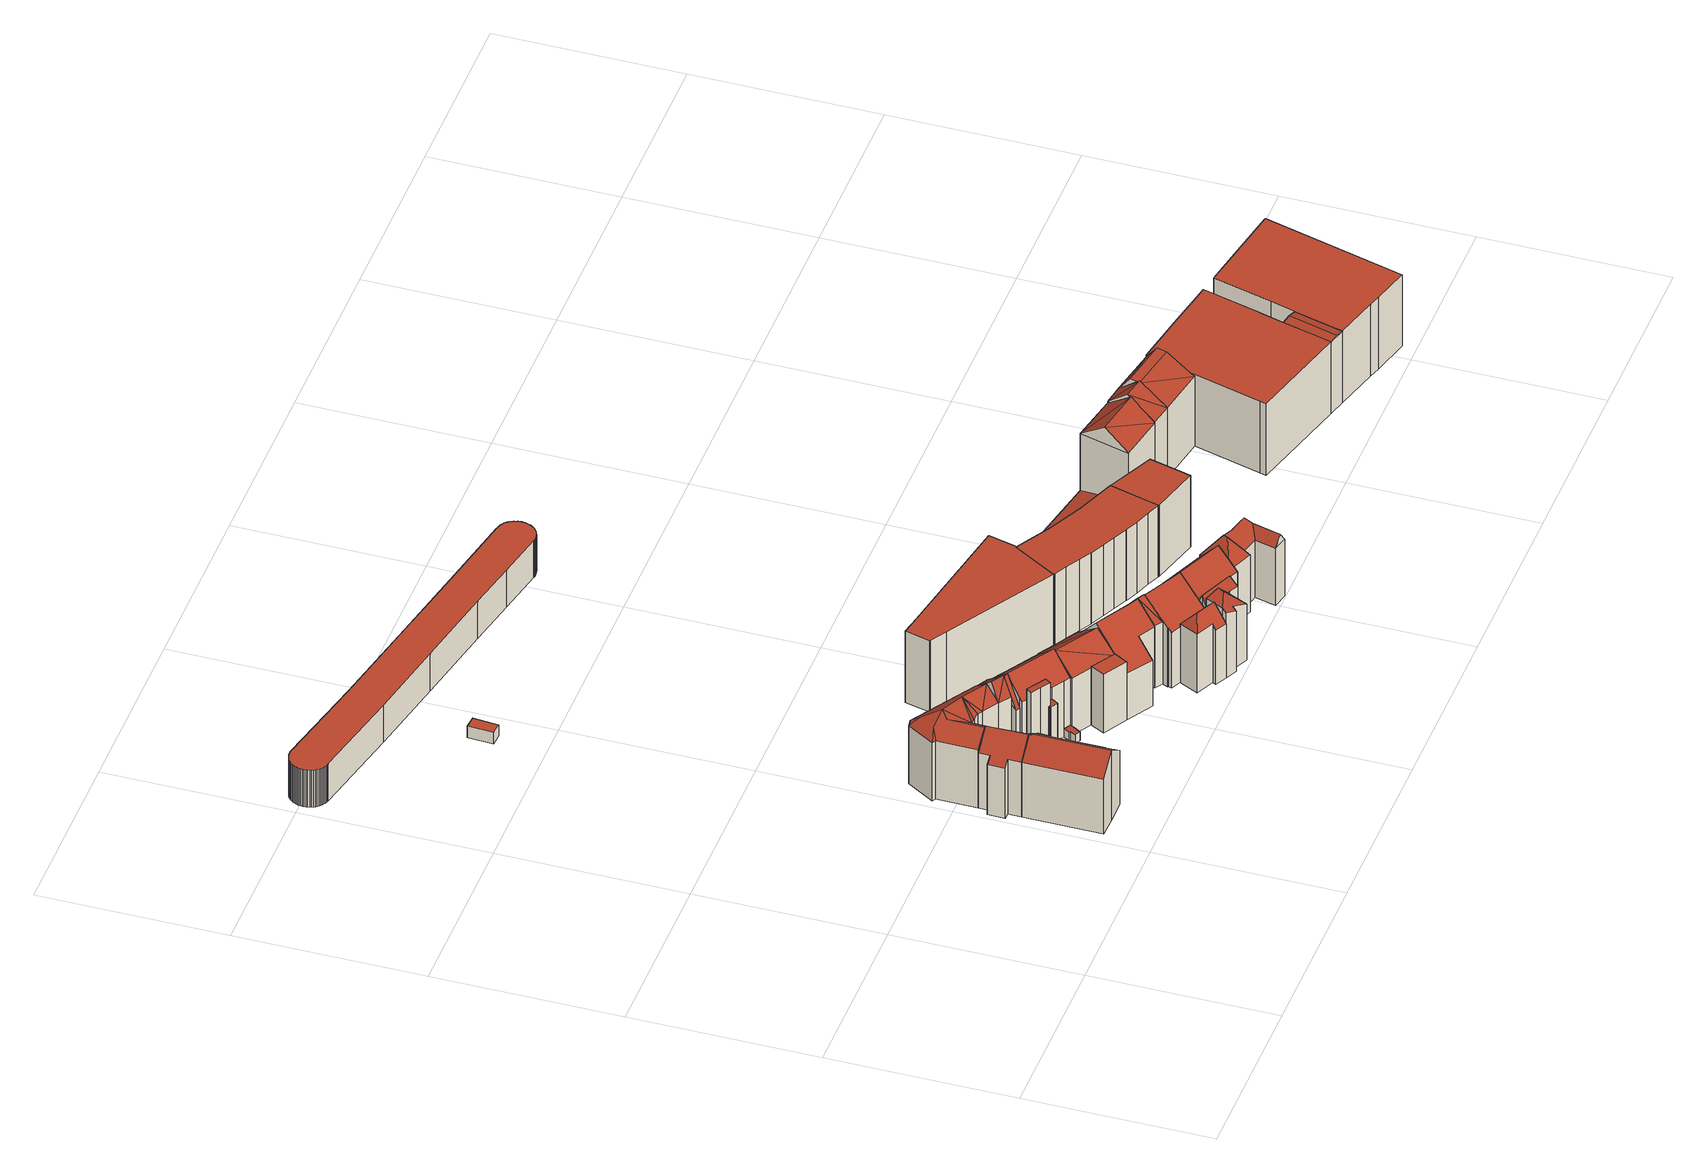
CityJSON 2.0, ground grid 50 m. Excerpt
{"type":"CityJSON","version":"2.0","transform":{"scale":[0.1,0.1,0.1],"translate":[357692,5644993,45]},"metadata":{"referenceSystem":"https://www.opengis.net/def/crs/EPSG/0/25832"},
"CityObjects":{
"building1":{"type":"Building","attributes":{"Gemeindeschluessel":"05315000","Geometrietyp2DReferenz":"3000","function":"31001_1000","roofType":"3100","measuredHeight":21.21},"address":[{"country":"Germany","locality":"Köln","thoroughfareNumber":"28","thoroughfareName":"Neuhöfferstr."}],"geometry":[{"type":"Solid","lod":"2","boundaries":[[[[0,1,2,3]],[[4,5,1,0]],[[6,7,5,4]],[[8,9,7,6]],[[10,11,9,8]],[[12,13,11,10]],[[14,15,13,12]],[[16,17,15,14]],[[18,19,17,16]],[[20,21,19,18]],[[3,2,21,20]],[[14,12,10,16]],[[8,6,4,0,3,20,18,16,10]],[[1,5,7,9,11,13,15,17,19,21,2]]]],"semantics":{"surfaces":[{"type":"WallSurface"},{"type":"RoofSurface"},{"type":"GroundSurface"}],"values":[[0,0,0,0,0,0,0,0,0,0,0,1,1,2]]}}]},
"building2":{"type":"Building","attributes":{"Gemeindeschluessel":"05315000","Geometrietyp2DReferenz":"3000","function":"31001_1000"},"address":[{"country":"Germany","locality":"Köln","thoroughfareNumber":"30","thoroughfareName":"Neuhöfferstr."}],"children":["building2-1","building2-2"]},
"building2-1":{"type":"BuildingPart","attributes":{"roofType":"3100","measuredHeight":21.47},"parents":["building2"],"geometry":[{"type":"Solid","lod":"2","boundaries":[[[[22,23,24,25,26]],[[14,15,23,22]],[[27,28,15,14]],[[29,30,28,27]],[[31,32,30,29]],[[33,34,32,31]],[[35,36,34,33]],[[37,38,36,35]],[[39,40,38,37]],[[41,42,40,39]],[[43,44,45,42,41]],[[35,33,31,29,27,14,22,37]],[[26,43,41,39,37,22]],[[24,23,15,28,30,32,34,36,38,40,42,45]],[[25,44,43,26]],[[24,45,44,25]]]],"semantics":{"surfaces":[{"type":"WallSurface"},{"type":"RoofSurface"},{"type":"GroundSurface"},{"type":"ClosureSurface"}],"values":[[0,0,0,0,0,0,0,0,0,0,0,1,1,2,0,3]]}}]},
"building2-2":{"type":"BuildingPart","attributes":{"roofType":"1000","measuredHeight":14.6},"parents":["building2"],"geometry":[{"type":"Solid","lod":"2","boundaries":[[[[46,19,21,47]],[[25,24,19,46]],[[48,49,45,44]],[[50,51,49,48]],[[52,53,51,50]],[[47,21,53,52]],[[50,48,44,25,46,47,52]],[[19,24,45,49,51,53,21]],[[24,25,44,45]]]],"semantics":{"surfaces":[{"type":"WallSurface"},{"type":"RoofSurface"},{"type":"GroundSurface"},{"type":"ClosureSurface"}],"values":[[0,0,0,0,0,0,1,2,3]]}}]},
"building3":{"type":"Building","attributes":{"Gemeindeschluessel":"05315000","Geometrietyp2DReferenz":"3000","function":"31001_1100"},"address":[{"country":"Germany","locality":"Köln","thoroughfareNumber":"32","thoroughfareName":"Neuhöfferstr."}],"children":["building3-1","building3-2"]},
"building3-1":{"type":"BuildingPart","attributes":{"roofType":"2100","measuredHeight":3.73},"parents":["building3"],"geometry":[{"type":"Solid","lod":"2","boundaries":[[[[54,55,56,57]],[[58,59,60,61]],[[57,56,59,58]],[[61,62,54,57,58]],[[55,63,60,59,56]],[[55,54,62,63]],[[63,62,61,60]]]],"semantics":{"surfaces":[{"type":"WallSurface"},{"type":"RoofSurface"},{"type":"GroundSurface"},{"type":"ClosureSurface"}],"values":[[0,0,0,1,2,3,3]]}}]},
"building3-2":{"type":"BuildingPart","attributes":{"roofType":"5000","measuredHeight":22.62},"parents":["building3"],"geometry":[{"type":"Solid","lod":"2","boundaries":[[[[64,65,66,67]],[[68,69,65,64]],[[70,71,69,68]],[[72,73,71,70]],[[74,75,73,72]],[[76,77,75,74]],[[78,79,77,76]],[[80,61,60,79,78]],[[81,82,55,54,83]],[[67,66,82,81]],[[83,84,85]],[[81,83,85]],[[81,85,86]],[[86,87,81]],[[80,78,88]],[[80,88,85]],[[85,84,80]],[[78,76,88]],[[89,86,85,88,76,74,90]],[[74,72,90]],[[89,90,72,70,91]],[[70,68,91]],[[87,86,89,91,68,64,92]],[[64,67,92]],[[92,67,81,87]],[[65,69,71,73,75,77,79,60,63,55,82,66]],[[61,80,84,62]],[[63,60,61,62]],[[62,84,83,54]],[[55,63,62,54]]]],"semantics":{"surfaces":[{"type":"WallSurface"},{"type":"RoofSurface"},{"type":"GroundSurface"},{"type":"ClosureSurface"}],"values":[[0,0,0,0,0,0,0,0,0,0,1,1,1,1,1,1,1,0,1,1,1,1,1,0,1,2,0,3,0,3]]}}]},
"building4":{"type":"Building","attributes":{"Gemeindeschluessel":"05315000","Geometrietyp2DReferenz":"3000","function":"31001_2500","roofType":"1000","measuredHeight":3.51},"geometry":[{"type":"Solid","lod":"2","boundaries":[[[[93,94,95,96]],[[97,98,94,93]],[[99,100,98,97]],[[96,95,100,99]],[[97,93,96,99]],[[94,98,100,95]]]],"semantics":{"surfaces":[{"type":"WallSurface"},{"type":"RoofSurface"},{"type":"GroundSurface"}],"values":[[0,0,0,0,1,2]]}}]},
"building5":{"type":"Building","attributes":{"Gemeindeschluessel":"05315000","Geometrietyp2DReferenz":"3000","function":"31001_2000"},"address":[{"country":"Germany","locality":"Köln","thoroughfareNumber":"78","thoroughfareName":"Constantinstr."}],"children":["building5-1","building5-2","building5-3","building5-4","building5-5","building5-6","building5-7","building5-8"]},
"building5-1":{"type":"BuildingPart","attributes":{"roofType":"2100","measuredHeight":2.87},"parents":["building5"],"geometry":[{"type":"Solid","lod":"2","boundaries":[[[[101,102,103,104]],[[105,106,102,101]],[[104,103,107,108]],[[109,110,105,101,104,108]],[[102,106,111,112,107,103]],[[111,106,105,110]],[[112,111,110,109]],[[112,109,108,107]]]],"semantics":{"surfaces":[{"type":"WallSurface"},{"type":"RoofSurface"},{"type":"GroundSurface"},{"type":"ClosureSurface"}],"values":[[0,0,0,1,2,3,3,3]]}}]},
"building5-2":{"type":"BuildingPart","attributes":{"roofType":"3100","measuredHeight":22.41},"parents":["building5"],"geometry":[{"type":"Solid","lod":"2","boundaries":[[[[113,114,115]],[[116,117,113,115]],[[118,119,120,117,116]],[[121,122,123,124,125]],[[126,127,122,121]],[[128,129,127,126]],[[130,129,128]],[[121,125,131,126]],[[132,133,134,135,136,137,118,116,115,128,126,131]],[[113,117,120,138,139,140,141,142,123,122,127,129]],[[130,128,115,114]],[[113,129,130,114]],[[119,118,137,143]],[[138,120,119,143]],[[138,143,137,136,144,139]],[[144,136,135,145]],[[140,139,144,145]],[[145,135,134,146,147]],[[141,140,145,147]],[[132,131,148]],[[146,134,133]],[[141,147,146,149,142]],[[146,133,132,148,149]],[[124,148,131,125]],[[123,142,149,124]],[[149,148,124]]]],"semantics":{"surfaces":[{"type":"WallSurface"},{"type":"RoofSurface"},{"type":"GroundSurface"},{"type":"ClosureSurface"}],"values":[[0,0,0,0,0,0,0,1,1,2,0,3,0,3,3,0,3,0,3,0,0,3,3,0,3,3]]}}]},
"building5-3":{"type":"BuildingPart","attributes":{"roofType":"3100","measuredHeight":22.45},"parents":["building5"],"geometry":[{"type":"Solid","lod":"2","boundaries":[[[[150,151,152,153,154]],[[155,156,157,151,150]],[[154,158,150]],[[159,158,154]],[[154,160,159]],[[159,155,150]],[[150,158,159]],[[161,152,151,157,162]],[[163,164,165,160,154,153]],[[162,164,163,161]],[[152,161,163,153]],[[156,155,166]],[[157,156,165,164,162]],[[156,166,160,165]],[[166,155,159]],[[160,166,159]]]],"semantics":{"surfaces":[{"type":"WallSurface"},{"type":"RoofSurface"},{"type":"GroundSurface"},{"type":"ClosureSurface"}],"values":[[0,0,0,1,1,1,1,2,0,3,3,0,3,3,0,3]]}}]},
"building5-4":{"type":"BuildingPart","attributes":{"roofType":"3100","measuredHeight":22.48},"parents":["building5"],"geometry":[{"type":"Solid","lod":"2","boundaries":[[[[124,123,157,156]],[[146,133,167,168,169]],[[156,166,159,168,167,132,148,124]],[[170,162,157,123,142,141]],[[147,146,169,171]],[[170,141,147,171]],[[171,169,165,164]],[[162,164,165,156,157]],[[162,170,171,164]],[[147,141,142,149,146]],[[142,123,124,149]],[[159,160,165,169,168]],[[166,156,165,160]],[[166,160,159]],[[132,167,133]],[[148,132,133,146,149]],[[148,149,124]]]],"semantics":{"surfaces":[{"type":"WallSurface"},{"type":"RoofSurface"},{"type":"GroundSurface"},{"type":"ClosureSurface"}],"values":[[0,1,1,2,0,3,0,3,3,3,3,0,3,3,0,3,3]]}}]},
"building5-5":{"type":"BuildingPart","attributes":{"roofType":"5000","measuredHeight":4.45},"parents":["building5"],"geometry":[{"type":"Solid","lod":"2","boundaries":[[[[172,173,139,144]],[[174,175,176,177]],[[153,152,175,174]],[[172,178,177]],[[144,145,179,178,172]],[[147,180,179,145]],[[171,181,180,147]],[[164,163,182,181,171]],[[153,174,182,163]],[[177,178,179,180,181,182,174]],[[162,170,141,140,139,173,176,175,152,161]],[[162,161,163,164]],[[164,171,170,162]],[[170,171,147,141]],[[141,147,145,140]],[[139,140,145,144]],[[173,172,177,176]],[[153,163,161,152]]]],"semantics":{"surfaces":[{"type":"WallSurface"},{"type":"RoofSurface"},{"type":"GroundSurface"},{"type":"ClosureSurface"}],"values":[[0,0,0,1,1,1,1,1,1,1,2,3,3,3,3,3,3,3]]}}]},
"building5-6":{"type":"BuildingPart","attributes":{"roofType":"9999","measuredHeight":13.42},"parents":["building5"],"geometry":[{"type":"Solid","lod":"2","boundaries":[[[[183,184,185,119,143,186,187,188]],[[185,117,120,119]],[[184,189,117,185]],[[183,108,107,189,184]],[[108,183,188,109]],[[109,188,187,110]],[[111,110,187,186,190]],[[190,186,143,138]],[[138,143,119,120]],[[112,107,108,109]],[[111,112,109,110]],[[190,138,120,117,189,107,112,111]]]],"semantics":{"surfaces":[{"type":"RoofSurface"},{"type":"WallSurface"},{"type":"GroundSurface"}],"values":[[0,1,1,1,1,1,1,1,1,1,1,2]]}}]},
"building5-7":{"type":"BuildingPart","attributes":{"roofType":"2100","measuredHeight":2.69},"parents":["building5"],"geometry":[{"type":"Solid","lod":"2","boundaries":[[[[191,192,193,194]],[[195,196,192,191]],[[114,113,196,195]],[[197,198,129,130]],[[199,200,198,197]],[[201,202,200,199]],[[194,193,202,201]],[[199,197,130,114,195,191,194,201]],[[192,196,113,129,198,200,202,193]],[[113,114,130,129]]]],"semantics":{"surfaces":[{"type":"WallSurface"},{"type":"RoofSurface"},{"type":"GroundSurface"},{"type":"ClosureSurface"}],"values":[[0,0,0,0,0,0,0,1,2,3]]}}]},
"building5-8":{"type":"BuildingPart","attributes":{"roofType":"2100","measuredHeight":20.51},"parents":["building5"],"geometry":[{"type":"Solid","lod":"2","boundaries":[[[[106,105,203]],[[204,177,176,106,203]],[[203,205,206,207,204]],[[138,190,111,106,176,173,139]],[[137,136,207,206]],[[143,138,139,136,137]],[[186,143,137,206,205]],[[190,138,143,186]],[[110,187,186,205,203,105]],[[106,111,110,105]],[[190,186,187,110,111]],[[173,172,177,204,207,136,139]],[[176,177,172,173]]]],"semantics":{"surfaces":[{"type":"WallSurface"},{"type":"RoofSurface"},{"type":"GroundSurface"},{"type":"ClosureSurface"}],"values":[[0,0,1,2,0,3,0,3,0,3,3,0,3]]}}]},
"building6":{"type":"Building","attributes":{"Gemeindeschluessel":"05315000","Geometrietyp2DReferenz":"3000","function":"31001_1100"},"address":[{"country":"Germany","locality":"Köln","thoroughfareNumber":"80","thoroughfareName":"Constantinstr."}],"children":["building6-1","building6-2"]},
"building6-1":{"type":"BuildingPart","attributes":{"roofType":"1000","measuredHeight":17.96},"parents":["building6"],"geometry":[{"type":"Solid","lod":"2","boundaries":[[[[208,209,210,211,212]],[[213,214,209,208]],[[215,216,217,214,213]],[[213,208,212,215]],[[209,214,217,210]],[[216,215,212,211]],[[210,217,216,211]]]],"semantics":{"surfaces":[{"type":"WallSurface"},{"type":"RoofSurface"},{"type":"GroundSurface"},{"type":"ClosureSurface"}],"values":[[0,0,0,1,2,0,3]]}}]},
"building6-2":{"type":"BuildingPart","attributes":{"roofType":"3100","measuredHeight":22.31},"parents":["building6"],"geometry":[{"type":"Solid","lod":"2","boundaries":[[[[211,210,218,219]],[[220,221,217,216]],[[222,223,221,220]],[[219,218,223,222]],[[224,219,222]],[[222,225,224]],[[211,224,225]],[[225,220,216,211]],[[224,211,219]],[[222,220,225]],[[210,217,221,223,218]],[[210,211,216,217]]]],"semantics":{"surfaces":[{"type":"WallSurface"},{"type":"RoofSurface"},{"type":"GroundSurface"},{"type":"ClosureSurface"}],"values":[[0,0,0,0,1,1,1,1,0,0,2,3]]}}]},
"building7":{"type":"Building","attributes":{"Gemeindeschluessel":"05315000","Geometrietyp2DReferenz":"3000","function":"51009_1610","roofType":"1000","measuredHeight":11.23},"geometry":[{"type":"Solid","lod":"2","boundaries":[[[[226,227,228,229]],[[230,231,227,226]],[[232,233,231,230]],[[234,235,233,232]],[[236,237,235,234]],[[238,239,237,236]],[[240,241,239,238]],[[242,243,241,240]],[[244,245,243,242]],[[246,247,245,244]],[[248,249,247,246]],[[250,251,249,248]],[[252,253,251,250]],[[254,255,253,252]],[[256,257,255,254]],[[258,259,257,256]],[[260,261,259,258]],[[262,263,261,260]],[[264,265,263,262]],[[266,267,265,264]],[[268,269,267,266]],[[270,271,269,268]],[[272,273,271,270]],[[274,275,273,272]],[[276,277,275,274]],[[278,279,277,276]],[[280,281,279,278]],[[282,283,281,280]],[[284,285,283,282]],[[286,287,285,284]],[[288,289,287,286]],[[290,291,289,288]],[[292,293,291,290]],[[294,295,293,292]],[[296,297,295,294]],[[298,299,297,296]],[[300,301,299,298]],[[302,303,301,300]],[[304,305,303,302]],[[306,307,305,304]],[[308,309,307,306]],[[310,311,309,308]],[[312,313,311,310]],[[314,315,313,312]],[[316,317,315,314]],[[318,319,317,316]],[[320,321,319,318]],[[322,323,321,320]],[[324,325,323,322]],[[326,327,325,324]],[[328,329,327,326]],[[330,331,329,328]],[[332,333,331,330]],[[334,335,333,332]],[[336,337,335,334]],[[338,339,337,336]],[[340,341,339,338]],[[342,343,341,340]],[[344,345,343,342]],[[346,347,345,344]],[[348,349,347,346]],[[350,351,349,348]],[[352,353,351,350]],[[354,355,353,352]],[[356,357,355,354]],[[358,359,357,356]],[[360,361,359,358]],[[362,363,361,360]],[[364,365,363,362]],[[366,367,365,364]],[[368,369,367,366]],[[370,371,369,368]],[[372,373,371,370]],[[374,375,373,372]],[[376,377,375,374]],[[378,379,377,376]],[[380,381,379,378]],[[382,383,381,380]],[[384,385,383,382]],[[386,387,385,384]],[[388,389,387,386]],[[229,228,389,388]],[[386,384,382,380,378,376,374,372,370,368,366,364,362,360,358,356,354,352,350,348,346,344,342,340,338,336,334,332,330,328,326,324,322,320,318,316,314,312,310,308,306,304,302,300,298,296,294,292,290,288,286,284,282,280,278,276,274,272,270,268,266,264,262,260,258,256,254,252,250,248,246,244,242,240,238,236,234,232,230,226,229,388]],[[227,231,233,235,237,239,241,243,245,247,249,251,253,255,257,259,261,263,265,267,269,271,273,275,277,279,281,283,285,287,289,291,293,295,297,299,301,303,305,307,309,311,313,315,317,319,321,323,325,327,329,331,333,335,337,339,341,343,345,347,349,351,353,355,357,359,361,363,365,367,369,371,373,375,377,379,381,383,385,387,389,228]]]],"semantics":{"surfaces":[{"type":"WallSurface"},{"type":"RoofSurface"},{"type":"GroundSurface"}],"values":[[0,0,0,0,0,0,0,0,0,0,0,0,0,0,0,0,0,0,0,0,0,0,0,0,0,0,0,0,0,0,0,0,0,0,0,0,0,0,0,0,0,0,0,0,0,0,0,0,0,0,0,0,0,0,0,0,0,0,0,0,0,0,0,0,0,0,0,0,0,0,0,0,0,0,0,0,0,0,0,0,0,0,1,2]]}}]},
"building8":{"type":"Building","attributes":{"Gemeindeschluessel":"05315000","Geometrietyp2DReferenz":"3000","function":"31001_1000","roofType":"5000","measuredHeight":23.46},"address":[{"country":"Germany","locality":"Köln","thoroughfareNumber":"82","thoroughfareName":"Constantinstr."}],"geometry":[{"type":"Solid","lod":"2","boundaries":[[[[390,391,392,393]],[[394,395,391,390]],[[396,397,395,394]],[[398,399,397,396]],[[400,401,399,398]],[[393,392,401,400]],[[394,390,402,403]],[[396,403,402,393,400,398]],[[393,402,390]],[[394,403,396]],[[391,395,397,399,401,392]]]],"semantics":{"surfaces":[{"type":"WallSurface"},{"type":"RoofSurface"},{"type":"GroundSurface"}],"values":[[0,0,0,0,0,0,1,1,0,0,2]]}}]},
"building9":{"type":"Building","attributes":{"Gemeindeschluessel":"05315000","Geometrietyp2DReferenz":"3000","function":"31001_2000","roofType":"1000","measuredHeight":21.93},"address":[{"country":"Germany","locality":"Köln","thoroughfareNumber":"6","thoroughfareName":"Ottoplatz"}],"geometry":[{"type":"Solid","lod":"2","boundaries":[[[[404,405,406,407]],[[408,409,405,404]],[[410,411,409,408]],[[412,413,411,410]],[[414,415,413,412]],[[416,417,415,414]],[[418,419,417,416]],[[420,421,419,418]],[[422,423,421,420]],[[407,406,423,422]],[[420,418,416,414,412,410,408,404,407,422]],[[405,409,411,413,415,417,419,421,423,406]]]],"semantics":{"surfaces":[{"type":"WallSurface"},{"type":"RoofSurface"},{"type":"GroundSurface"}],"values":[[0,0,0,0,0,0,0,0,0,0,1,2]]}}]},
"building10":{"type":"Building","attributes":{"Gemeindeschluessel":"05315000","Geometrietyp2DReferenz":"3000","function":"31001_1000"},"address":[{"country":"Germany","locality":"Köln","thoroughfareNumber":"84","thoroughfareName":"Constantinstr."}],"children":["building10-1","building10-2","building10-3"]},
"building10-1":{"type":"BuildingPart","attributes":{"roofType":"3100","measuredHeight":24.14},"parents":["building10"],"geometry":[{"type":"Solid","lod":"2","boundaries":[[[[424,425,426,427,428]],[[429,430,431,432]],[[428,427,430,429]],[[429,433,428]],[[428,433,434]],[[434,424,428]],[[432,435,436,434,433]],[[433,429,432]],[[426,437,431,430,427]],[[425,424,438]],[[437,439,432,431]],[[426,425,438,439,437]],[[436,438,424,434]],[[432,439,435]],[[435,439,438,436]]]],"semantics":{"surfaces":[{"type":"WallSurface"},{"type":"RoofSurface"},{"type":"GroundSurface"},{"type":"ClosureSurface"}],"values":[[0,0,0,0,1,1,1,1,2,0,3,3,0,3,3]]}}]},
"building10-2":{"type":"BuildingPart","attributes":{"roofType":"3100","measuredHeight":24.11},"parents":["building10"],"geometry":[{"type":"Solid","lod":"2","boundaries":[[[[440,441,442,443]],[[444,445,441,440]],[[446,432,431,445,444]],[[447,448,426,425]],[[449,450,448,447]],[[451,452,450,449]],[[443,442,453,454]],[[447,425,438,436,449]],[[446,444,440,443,454,451,449,436]],[[441,445,431,437,426,448,450,452,453,442]],[[432,446,436,435]],[[431,432,439,437]],[[432,435,439]],[[439,438,425,426,437]],[[439,435,436,438]],[[453,452,451,454]]]],"semantics":{"surfaces":[{"type":"WallSurface"},{"type":"RoofSurface"},{"type":"GroundSurface"},{"type":"ClosureSurface"}],"values":[[0,0,0,0,0,0,0,1,1,2,0,3,3,3,3,3]]}}]},
"building10-3":{"type":"BuildingPart","attributes":{"roofType":"5000","measuredHeight":21.29},"parents":["building10"],"geometry":[{"type":"Solid","lod":"2","boundaries":[[[[455,456,457,458]],[[459,460,456,455]],[[461,462,460,459]],[[463,464,462,461]],[[465,454,453,464,463]],[[466,467,452,451,468]],[[458,457,467,466]],[[463,469,465]],[[461,459,455,458,466,469,463]],[[468,465,469,466]],[[456,460,462,464,453,452,467,457]],[[454,465,468,451]],[[452,453,454,451]]]],"semantics":{"surfaces":[{"type":"WallSurface"},{"type":"RoofSurface"},{"type":"GroundSurface"},{"type":"ClosureSurface"}],"values":[[0,0,0,0,0,0,0,1,1,1,2,0,3]]}}]},
"building11":{"type":"Building","attributes":{"Gemeindeschluessel":"05315000","Geometrietyp2DReferenz":"3000","function":"31001_1100"},"address":[{"country":"Germany","locality":"Köln","thoroughfareNumber":"86","thoroughfareName":"Constantinstr."}],"children":["building11-1","building11-2","building11-3"]},
"building11-1":{"type":"BuildingPart","attributes":{"roofType":"5000","measuredHeight":21.31},"parents":["building11"],"geometry":[{"type":"Solid","lod":"2","boundaries":[[[[470,471,472,473]],[[474,475,476,477]],[[478,479,475,474]],[[480,481,479,478]],[[482,483,484,481,480]],[[473,472,485,486]],[[478,474,477,487,480]],[[470,473,487,477]],[[486,488,489,482,480,487,473]],[[471,476,475,479,481,484,490,485,472]],[[471,470,477,476]],[[483,482,489]],[[490,488,486,485]],[[484,483,489,488,490]]]],"semantics":{"surfaces":[{"type":"WallSurface"},{"type":"RoofSurface"},{"type":"GroundSurface"},{"type":"ClosureSurface"}],"values":[[0,0,0,0,0,0,1,1,1,2,3,0,3,3]]}}]},
"building11-2":{"type":"BuildingPart","attributes":{"roofType":"5000","measuredHeight":21.63},"parents":["building11"],"geometry":[{"type":"Solid","lod":"2","boundaries":[[[[491,492,484,483]],[[493,494,492,491]],[[495,496,494,493]],[[497,456,496,495]],[[498,457,456,497]],[[499,486,485,457,498]],[[497,495,493,491,500,498]],[[483,489,501,500,491]],[[499,498,500,501]],[[492,494,496,456,457,485,490,484]],[[486,499,501,488]],[[485,486,488,490]],[[488,501,489]],[[488,489,483,484,490]]]],"semantics":{"surfaces":[{"type":"WallSurface"},{"type":"RoofSurface"},{"type":"GroundSurface"},{"type":"ClosureSurface"}],"values":[[0,0,0,0,0,0,1,1,1,2,0,3,0,3]]}}]},
"building11-3":{"type":"BuildingPart","attributes":{"roofType":"3100","measuredHeight":23.99},"parents":["building11"],"geometry":[{"type":"Solid","lod":"2","boundaries":[[[[502,450,471,470,503]],[[504,448,450,502]],[[505,506,448,504]],[[507,508,506,505]],[[509,510,508,507]],[[511,512,510,509]],[[513,477,476,512,511]],[[505,504,502,507]],[[503,513,511,509,507,502]],[[471,450,448,506,508,510,512,476]],[[477,513,503,470]],[[471,476,477,470]]]],"semantics":{"surfaces":[{"type":"WallSurface"},{"type":"RoofSurface"},{"type":"GroundSurface"},{"type":"ClosureSurface"}],"values":[[0,0,0,0,0,0,0,1,1,2,0,3]]}}]},
"building12":{"type":"Building","attributes":{"Gemeindeschluessel":"05315000","Geometrietyp2DReferenz":"3000","function":"31001_1100","roofType":"5000","measuredHeight":23.33},"address":[{"country":"Germany","locality":"Köln","thoroughfareNumber":"88","thoroughfareName":"Constantinstr."}],"geometry":[{"type":"Solid","lod":"2","boundaries":[[[[514,515,516,517]],[[518,519,515,514]],[[520,521,519,518]],[[522,523,521,520]],[[524,525,523,522]],[[526,527,525,524]],[[528,529,527,526]],[[530,531,529,528]],[[517,516,531,530]],[[532,533,530,528,534]],[[535,536,534,528,526,537]],[[537,526,524,538]],[[524,522,538]],[[537,538,522,520,535]],[[535,520,518,536]],[[534,536,518,514,532]],[[532,514,517,533]],[[517,530,533]],[[515,519,521,523,525,527,529,531,516]]]],"semantics":{"surfaces":[{"type":"WallSurface"},{"type":"RoofSurface"},{"type":"GroundSurface"}],"values":[[0,0,0,0,0,0,0,0,0,1,1,1,0,1,1,1,1,1,2]]}}]},
"building13":{"type":"Building","attributes":{"Gemeindeschluessel":"05315000","Geometrietyp2DReferenz":"3000","function":"31001_1100","roofType":"1000","measuredHeight":21.85},"address":[{"country":"Germany","locality":"Köln","thoroughfareNumber":"83","thoroughfareName":"Constantinstr."},{"country":"Germany","locality":"Köln","thoroughfareNumber":"85","thoroughfareName":"Constantinstr."}],"geometry":[{"type":"Solid","lod":"2","boundaries":[[[[422,539,540,407]],[[420,541,539,422]],[[542,543,541,420]],[[544,545,543,542]],[[546,547,545,544]],[[548,549,547,546]],[[550,551,549,548]],[[552,553,551,550]],[[554,555,553,552]],[[556,557,555,554]],[[558,559,557,556]],[[560,561,559,558]],[[562,563,561,560]],[[564,565,563,562]],[[566,567,565,564]],[[568,569,567,566]],[[570,571,569,568]],[[572,573,571,570]],[[574,575,573,572]],[[576,577,575,574]],[[578,579,577,576]],[[580,581,579,578]],[[407,540,581,580]],[[578,576,574,572,570,568,566,564,562,560,558,556,554,552,550,548,546,544,542,420,422,407,580]],[[539,541,543,545,547,549,551,553,555,557,559,561,563,565,567,569,571,573,575,577,579,581,540]]]],"semantics":{"surfaces":[{"type":"WallSurface"},{"type":"RoofSurface"},{"type":"GroundSurface"}],"values":[[0,0,0,0,0,0,0,0,0,0,0,0,0,0,0,0,0,0,0,0,0,0,0,1,2]]}}]},
"building14":{"type":"Building","attributes":{"Gemeindeschluessel":"05315000","Geometrietyp2DReferenz":"3000","function":"31001_2000"},"address":[{"country":"Germany","locality":"Köln","thoroughfareNumber":"14","thoroughfareName":"Opladener Str."},{"country":"Germany","locality":"Köln","thoroughfareNumber":"8","thoroughfareName":"Opladener Str."},{"country":"Germany","locality":"Köln","thoroughfareNumber":"12","thoroughfareName":"Opladener Str."},{"country":"Germany","locality":"Köln","thoroughfareNumber":"95","thoroughfareName":"Constantinstr."}],"children":["building14-1","building14-2","building14-3","building14-4","building14-5","building14-6","building14-7","building14-8","building14-9"]},
"building14-1":{"type":"BuildingPart","attributes":{"roofType":"5000","measuredHeight":4.87},"parents":["building14"],"geometry":[{"type":"Solid","lod":"2","boundaries":[[[[582,583,584,585]],[[586,587,588,589]],[[590,591,587,586]],[[592,593,591,590]],[[594,595,593,592]],[[596,597,595,594]],[[598,599,597,596]],[[600,601,599,598]],[[594,602,596]],[[592,590,586,589,582,585,603,602,594]],[[600,598,596,602,603]],[[584,583,588,587,591,593,595,597,599,601,604]],[[584,604,603,585]],[[583,582,589,588]],[[600,603,604,601]]]],"semantics":{"surfaces":[{"type":"WallSurface"},{"type":"RoofSurface"},{"type":"GroundSurface"},{"type":"ClosureSurface"}],"values":[[0,0,0,0,0,0,0,0,1,1,1,2,3,3,3]]}}]},
"building14-2":{"type":"BuildingPart","attributes":{"roofType":"9999","measuredHeight":25.52},"parents":["building14"],"geometry":[{"type":"Solid","lod":"2","boundaries":[[[[605,606,607,608]],[[609,610,611,612]],[[608,613,614,615]],[[615,616,605,608]],[[617,618,619,609]],[[609,612,620,617]],[[621,615,614,618,617]],[[606,611,610,607]],[[606,605,612,611]],[[610,609,608,607]],[[617,620,621]],[[620,612,605,616]],[[621,620,616,615]],[[618,614,613,619]],[[619,613,608,609]]]],"semantics":{"surfaces":[{"type":"WallSurface"},{"type":"RoofSurface"},{"type":"GroundSurface"},{"type":"ClosureSurface"}],"values":[[0,0,1,1,1,1,1,2,3,3,0,0,3,0,3]]}}]},
"building14-3":{"type":"BuildingPart","attributes":{"roofType":"3100","measuredHeight":26.25},"parents":["building14"],"geometry":[{"type":"Solid","lod":"2","boundaries":[[[[622,623,624,606,605]],[[612,611,625,626,627]],[[605,628,629]],[[629,630,631,622,605]],[[628,621,620,612,627]],[[627,629,628]],[[624,625,611,606]],[[632,627,626]],[[623,622,633]],[[625,624,623,626]],[[623,633,632,626]],[[612,620,616,605]],[[606,611,612,605]],[[627,632,630,629]],[[633,622,631]],[[632,633,631,630]],[[615,621,628,605,616]],[[621,615,616,620]]]],"semantics":{"surfaces":[{"type":"WallSurface"},{"type":"RoofSurface"},{"type":"GroundSurface"},{"type":"ClosureSurface"}],"values":[[0,0,1,1,1,1,2,0,0,3,3,0,3,0,0,3,0,3]]}}]},
"building14-4":{"type":"BuildingPart","attributes":{"roofType":"1000","measuredHeight":22.02},"parents":["building14"],"geometry":[{"type":"Solid","lod":"2","boundaries":[[[[634,635,636,637,638,639]],[[640,641,642,643,644]],[[645,646,641,640]],[[647,648,646,645]],[[649,650,648,647]],[[651,652,650,649]],[[653,654,652,651]],[[655,656,657,654,653]],[[651,649,647,645,640,644,634,639,655,653]],[[637,636,642,641,646,648,650,652,654,657]],[[656,655,639,638]],[[637,657,656,638]],[[635,634,644,643]],[[642,636,635,643]]]],"semantics":{"surfaces":[{"type":"WallSurface"},{"type":"RoofSurface"},{"type":"GroundSurface"},{"type":"ClosureSurface"}],"values":[[0,0,0,0,0,0,0,0,1,2,0,3,0,3]]}}]},
"building14-5":{"type":"BuildingPart","attributes":{"roofType":"1000","measuredHeight":22.01},"parents":["building14"],"geometry":[{"type":"Solid","lod":"2","boundaries":[[[[550,658,659,552]],[[548,589,588,658,550]],[[660,661,583,582,662]],[[663,664,661,660]],[[552,659,664,663]],[[660,662,548,550,552,663]],[[658,588,583,661,664,659]],[[589,548,662,582]],[[583,588,589,582]]]],"semantics":{"surfaces":[{"type":"WallSurface"},{"type":"RoofSurface"},{"type":"GroundSurface"},{"type":"ClosureSurface"}],"values":[[0,0,0,0,0,1,2,0,3]]}}]},
"building14-6":{"type":"BuildingPart","attributes":{"roofType":"1000","measuredHeight":4.67},"parents":["building14"],"geometry":[{"type":"Solid","lod":"2","boundaries":[[[[665,666,636,635]],[[667,668,666,665]],[[643,642,669,670]],[[670,667,665,635,643]],[[666,668,669,642,636]],[[668,667,670,669]],[[642,643,635,636]]]],"semantics":{"surfaces":[{"type":"WallSurface"},{"type":"RoofSurface"},{"type":"GroundSurface"},{"type":"ClosureSurface"}],"values":[[0,0,0,1,2,3,3]]}}]},
"building14-7":{"type":"BuildingPart","attributes":{"roofType":"3100","measuredHeight":22.32},"parents":["building14"],"geometry":[{"type":"Solid","lod":"2","boundaries":[[[[671,672,657,656]],[[638,637,673,674]],[[656,675,671]],[[674,676,638]],[[638,676,675,656]],[[671,675,676,674]],[[657,672,673,637]],[[637,638,656,657]],[[672,671,674,673]]]],"semantics":{"surfaces":[{"type":"WallSurface"},{"type":"RoofSurface"},{"type":"GroundSurface"},{"type":"ClosureSurface"}],"values":[[0,0,0,0,1,1,2,3,3]]}}]},
"building14-8":{"type":"BuildingPart","attributes":{"roofType":"1000","measuredHeight":22.01},"parents":["building14"],"geometry":[{"type":"Solid","lod":"2","boundaries":[[[[677,678,610,609,679]],[[680,670,669,678,677]],[[681,674,673,668,667,682]],[[683,684,672,671,685]],[[686,687,684,683]],[[688,608,607,687,686]],[[686,683,685,681,682,680,677,679,619,613,688]],[[678,669,668,673,672,684,687,607,610]],[[670,680,682,667]],[[668,669,670,667]],[[674,681,685,671]],[[672,673,674,671]],[[619,679,609]],[[608,688,613]],[[610,607,608,609]],[[608,613,619,609]]]],"semantics":{"surfaces":[{"type":"WallSurface"},{"type":"RoofSurface"},{"type":"GroundSurface"},{"type":"ClosureSurface"}],"values":[[0,0,0,0,0,0,1,2,0,3,0,3,0,0,3,3]]}}]},
"building14-9":{"type":"BuildingPart","attributes":{"roofType":"3100","measuredHeight":25.94},"parents":["building14"],"geometry":[{"type":"Solid","lod":"2","boundaries":[[[[626,625,601,600,689]],[[690,585,584,624,623]],[[690,691,689]],[[692,630,632,626,689]],[[689,691,692]],[[623,633,631,692,691]],[[691,690,623]],[[625,624,584,604,601]],[[625,626,623,624]],[[603,585,690,689,600]],[[584,585,603,604]],[[601,604,603,600]],[[631,630,692]],[[633,623,626,632]],[[631,633,632,630]]]],"semantics":{"surfaces":[{"type":"WallSurface"},{"type":"RoofSurface"},{"type":"GroundSurface"},{"type":"ClosureSurface"}],"values":[[0,0,0,1,1,1,1,2,3,0,3,3,0,3,3]]}}]}
},
"vertices":[
[649,302,170],[649,302,2],[653,302,2],[653,302,167],[649,163,170],[649,163,2],[652,163,167],[652,163,2],[652,127,167],[652,127,2],[589,127,215],[589,127,2],[530,128,170],[530,128,2],[531,336,170],[531,336,2],[590,336,215],[590,336,2],[643,336,174],[643,336,2],[654,336,167],[654,336,2],
[584,336,217],[584,336,2],[638,336,2],[638,336,148],[638,336,169],[531,371,170],[531,371,2],[514,372,155],[514,372,2],[514,417,156],[514,417,2],[531,416,171],[531,416,2],[531,446,172],[531,446,2],[582,445,217],[582,445,2],[624,445,180],[624,445,2],[634,445,171],[634,445,2],[635,406,171],[635,406,148],[635,406,2],
[643,336,148],[654,336,148],[643,406,148],[643,406,2],[643,379,148],[643,379,2],[654,373,148],[654,373,2],
[639,492,38],[639,492,3],[637,488,3],[637,488,38],[669,471,40],[669,471,3],[676,483,3],[676,483,40],[663,491,39],[663,491,3],
[531,446,181],[531,446,3],[624,445,3],[624,445,181],[531,554,181],[531,554,3],[521,560,181],[521,560,3],[567,634,181],[567,634,3],[588,637,181],[588,637,3],[764,530,181],[764,530,3],[718,457,181],[718,457,3],[676,483,181],[625,492,181],[625,492,3],[639,492,181],[663,491,181],[675,534,213],[596,557,229],[578,540,216],[741,494,213],[595,558,229],[583,610,200],[557,569,200],[577,445,215],
[389,1694,50],[389,1694,15],[385,1626,15],[385,1626,50],[422,1692,50],[422,1692,15],[417,1624,50],[417,1624,15],
[760,348,31],[760,348,5],[785,332,5],[785,332,31],[772,368,33],[772,368,5],[794,348,5],[794,348,33],[792,350,33],[794,354,33],[794,354,5],[792,350,5],
[853,336,5],[853,336,30],[853,336,175],[823,355,175],[823,355,5],[823,356,175],[823,356,139],[823,356,5],[934,427,174],[934,427,5],[807,504,5],[807,504,174],[807,504,176],[902,376,229],[902,376,5],[871,325,175],[871,325,5],[871,325,31],[776,454,229],[776,454,228],[773,449,223],[751,413,185],[746,405,176],[756,398,176],[807,366,175],[807,366,5],[756,398,5],[746,405,5],[751,413,5],[776,454,5],[807,366,139],[756,398,34],[746,405,35],[751,413,151],[751,413,35],[776,454,227],[776,454,161],
[764,530,179],[764,530,5],[718,457,5],[718,457,35],[718,457,179],[798,510,179],[798,510,174],[798,510,5],[732,480,229],[766,459,229],[752,436,179],[735,446,5],[752,436,5],[735,446,49],[752,436,35],[752,436,155],[795,505,179],
[775,452,229],[765,458,229],[741,419,151],[741,419,5],[741,419,35],
[756,397,35],[756,397,5],[693,417,35],[693,417,5],[747,383,5],[747,383,35],[744,395,41],[734,402,41],[732,409,45],[722,415,45],[720,423,49],
[794,348,139],[812,338,139],[823,355,139],[798,352,139],[794,354,139],[792,350,139],[812,338,5],[798,352,5],
[846,316,30],[846,316,5],[838,302,5],[838,302,30],[843,319,30],[843,319,5],[868,319,31],[868,319,5],[861,308,31],[861,308,5],[852,294,31],[852,294,5],
[772,368,209],[747,383,209],[798,352,209],[807,366,210],[756,398,210],
[964,213,183],[964,213,3],[984,249,3],[984,249,178],[984,249,183],[899,250,183],[899,250,3],[920,288,183],[920,288,178],[920,288,3],
[1046,359,3],[1046,359,178],[868,319,178],[868,319,3],[934,427,178],[934,427,3],[1015,304,226],[901,373,226],
[1074,1771,136],[1074,1771,23],[1075,1776,23],[1075,1776,136],[1073,1767,136],[1073,1767,23],[1071,1763,136],[1071,1763,23],[1070,1759,136],[1070,1759,23],[1067,1755,136],[1067,1755,23],[1065,1751,136],[1065,1751,23],[1062,1748,136],[1062,1748,23],[1059,1745,136],[1059,1745,23],[1055,1742,136],[1055,1742,23],[1052,1740,136],[1052,1740,23],[1048,1738,136],[1048,1738,23],[1044,1736,136],[1044,1736,23],[1040,1734,136],[1040,1734,23],[1035,1733,136],[1035,1733,23],[1031,1732,136],[1031,1732,23],[1027,1732,136],[1027,1732,23],[1022,1732,136],[1022,1732,23],[1018,1732,136],[1018,1732,23],[1014,1733,136],[1014,1733,23],[886,1759,136],[886,1759,23],[750,1787,136],[750,1787,23],[522,1832,136],[522,1832,23],[299,1877,136],[299,1877,23],[42,1932,136],[42,1932,23],[38,1933,136],[38,1933,23],[34,1934,136],[34,1934,23],[30,1936,136],[30,1936,23],[26,1938,136],[26,1938,23],[22,1941,136],[22,1941,23],[19,1944,136],[19,1944,23],[16,1947,136],[16,1947,23],[13,1951,136],[13,1951,23],[10,1954,136],[10,1954,23],[8,1958,136],[8,1958,23],[6,1962,136],[6,1962,23],[5,1966,136],[5,1966,23],[3,1971,136],[3,1971,23],[3,1975,136],[3,1975,23],[2,1980,136],[2,1980,23],[2,1984,136],[2,1984,23],[3,1989,136],[3,1989,23],[3,1993,136],[3,1993,23],[4,1997,136],[4,1997,23],[6,2002,136],[6,2002,23],[8,2006,136],[8,2006,23],[10,2010,136],[10,2010,23],[12,2013,136],[12,2013,23],[15,2017,136],[15,2017,23],[18,2020,136],[18,2020,23],[22,2023,136],[22,2023,23],[25,2026,136],[25,2026,23],[29,2028,136],[29,2028,23],[33,2030,136],[33,2030,23],[37,2031,136],[37,2031,23],[42,2033,136],[42,2033,23],[46,2034,136],[46,2034,23],[51,2034,136],[51,2034,23],[55,2034,136],[55,2034,23],[60,2034,136],[60,2034,23],[64,2033,136],[64,2033,23],[325,1975,136],[325,1975,23],[593,1921,136],[593,1921,23],[808,1877,136],[808,1877,23],[1033,1833,136],[1033,1833,23],[1037,1832,136],[1037,1832,23],[1041,1831,136],[1041,1831,23],[1045,1829,136],[1045,1829,23],[1049,1828,136],[1049,1828,23],[1053,1825,136],[1053,1825,23],[1057,1823,136],[1057,1823,23],[1060,1820,136],[1060,1820,23],[1063,1817,136],[1063,1817,23],[1066,1813,136],[1066,1813,23],[1068,1809,136],[1068,1809,23],[1070,1806,136],[1070,1806,23],[1072,1802,136],[1072,1802,23],[1073,1797,136],[1073,1797,23],[1075,1793,136],[1075,1793,23],[1075,1789,136],[1075,1789,23],[1076,1784,136],[1076,1784,23],[1075,1780,136],[1075,1780,23],
[1046,359,173],[1046,359,4],[964,213,4],[964,213,147],[1164,293,172],[1164,293,4],[1106,189,188],[1106,189,4],[1060,214,188],[1060,214,4],[1034,170,144],[1034,170,4],[1017,308,239],[1135,241,239],
[889,644,224],[889,644,5],[1180,469,5],[1180,469,224],[846,670,224],[846,670,5],[842,672,224],[842,672,5],[860,740,224],[860,740,5],[863,739,224],[863,739,5],[913,730,224],[913,730,5],[1274,665,224],[1274,665,5],[1254,587,224],[1254,587,5],[1251,588,224],[1251,588,5],
[1178,285,172],[1178,285,171],[1178,285,0],[1164,293,0],[1164,293,173],[1106,189,192],[1106,189,0],[1128,176,0],[1128,176,191],[1135,241,242],[1153,231,242],[1153,230,240],[1153,230,241],[1153,230,0],[1178,284,173],[1153,230,182],
[1123,160,179],[1123,160,0],[1119,150,0],[1119,150,170],[1121,161,179],[1121,161,0],[1128,176,193],[1288,229,173],[1288,229,0],[1263,176,241],[1263,176,0],[1226,99,172],[1226,99,0],[1146,137,0],[1146,137,171],
[1197,37,167],[1197,37,0],[1202,48,0],[1202,48,180],[1165,53,167],[1165,53,0],[1170,63,180],[1170,63,0],[1121,86,180],[1121,86,0],[1146,137,180],[1214,74,213],[1214,74,0],[1226,99,180],[1159,100,213],
[1237,122,180],[1237,122,0],[1231,110,0],[1231,110,211],[1334,61,177],[1334,61,0],[1341,77,0],[1341,77,180],[1332,62,182],[1332,62,0],[1327,51,180],[1327,51,0],[1302,63,180],[1302,63,173],[1302,63,0],[1226,98,0],[1226,98,180],[1321,70,213],[1264,80,180],[1296,65,180],[1264,80,0],
[1279,12,173],[1279,12,0],[1234,33,194],[1234,33,0],[1229,23,186],[1229,23,0],[1197,37,200],[1202,48,208],[1226,98,208],[1256,63,216],[1264,80,216],
[1263,176,240],[1237,122,192],[1288,229,175],[1415,177,173],[1415,177,0],[1391,121,240],[1391,121,0],[1378,90,213],[1378,90,0],[1367,65,191],[1367,65,0],[1341,77,191],
[1415,177,179],[1415,177,4],[1378,90,4],[1378,90,179],[1489,146,179],[1489,146,4],[1569,125,179],[1569,125,4],[1537,1,179],[1537,1,4],[1496,11,179],[1496,11,4],[1510,68,179],[1510,68,4],[1462,80,179],[1462,80,4],[1453,61,179],[1453,61,4],[1437,123,237],[1432,113,237],[1440,124,234],[1526,100,228],[1477,112,229],[1536,84,209],[1517,6,208],
[1251,588,6],[1180,469,6],[1254,587,6],[1350,533,224],[1350,533,6],[1444,488,224],[1444,488,6],[1548,448,224],[1548,448,6],[1549,447,224],[1549,447,6],[1517,329,224],[1517,329,6],[1513,312,224],[1513,312,6],[1510,313,224],[1510,313,6],[1509,313,224],[1509,313,6],[1475,327,224],[1475,327,6],[1434,342,224],[1434,342,6],[1399,356,224],[1399,356,6],[1398,357,224],[1398,357,6],[1360,375,224],[1360,375,6],[1326,391,224],[1326,391,6],[1288,409,224],[1288,409,6],[1287,409,224],[1287,409,6],[1254,428,224],[1254,428,6],[1216,449,224],[1216,449,6],[1183,467,224],[1183,467,6],[1181,469,224],[1181,469,6],
[1675,388,30],[1675,388,4],[1691,448,4],[1691,448,41],[1548,448,33],[1548,448,4],[1549,447,4],[1549,447,33],[1444,488,34],[1444,488,4],[1350,533,37],[1350,533,4],[1254,587,41],[1254,587,4],[1274,665,50],[1274,665,4],[1590,607,43],[1590,607,4],[1728,583,39],[1728,583,4],[1299,641,53],[1708,510,53],[1708,510,4],
[1883,413,218],[1883,413,4],[2018,389,4],[2018,389,218],[2054,523,218],[2054,523,4],[1921,548,4],[1921,548,218],[2021,401,224],[2039,467,259],[1905,491,259],[1883,414,218],[1912,517,259],[2046,493,259],[2053,519,224],[1920,547,218],[1907,499,259],
[1823,424,218],[1823,424,214],[1823,424,4],[1861,558,4],[1861,558,214],[1861,558,218],[1904,490,266],[1845,501,266],[1843,494,262],[1834,463,243],[1859,552,218],[1825,430,218],
[2344,303,224],[2344,303,51],[2344,303,4],[2326,237,4],[2326,237,223],[2326,237,224],[2507,441,224],[2507,441,4],[2387,463,4],[2387,463,51],[2387,463,224],[2641,417,224],[2641,417,4],[2644,416,224],[2644,416,4],[2541,35,224],[2541,35,4],[2440,62,224],[2440,62,4],[2408,71,224],[2408,71,4],[2290,103,224],[2290,103,223],[2290,103,4],
[1517,329,4],[1513,312,4],[1650,293,224],[1650,293,4],[1675,388,224],[1645,276,224],[1645,276,4],
[2342,304,51],[2342,304,4],[2295,316,51],[2295,316,4],[2337,472,4],[2337,472,51],
[2241,116,223],[2241,116,4],[2277,250,4],[2277,250,223],[2266,109,227],[2302,243,227],
[2191,499,224],[2191,499,4],[2054,523,224],[2337,472,224],[2277,250,224],[2295,316,224],[1964,190,224],[1964,190,4],[2241,116,224],[1969,207,224],[1969,207,4],[2018,389,224],
[1728,583,214],[1691,448,214],[1710,515,263],[1842,491,263]
]}
